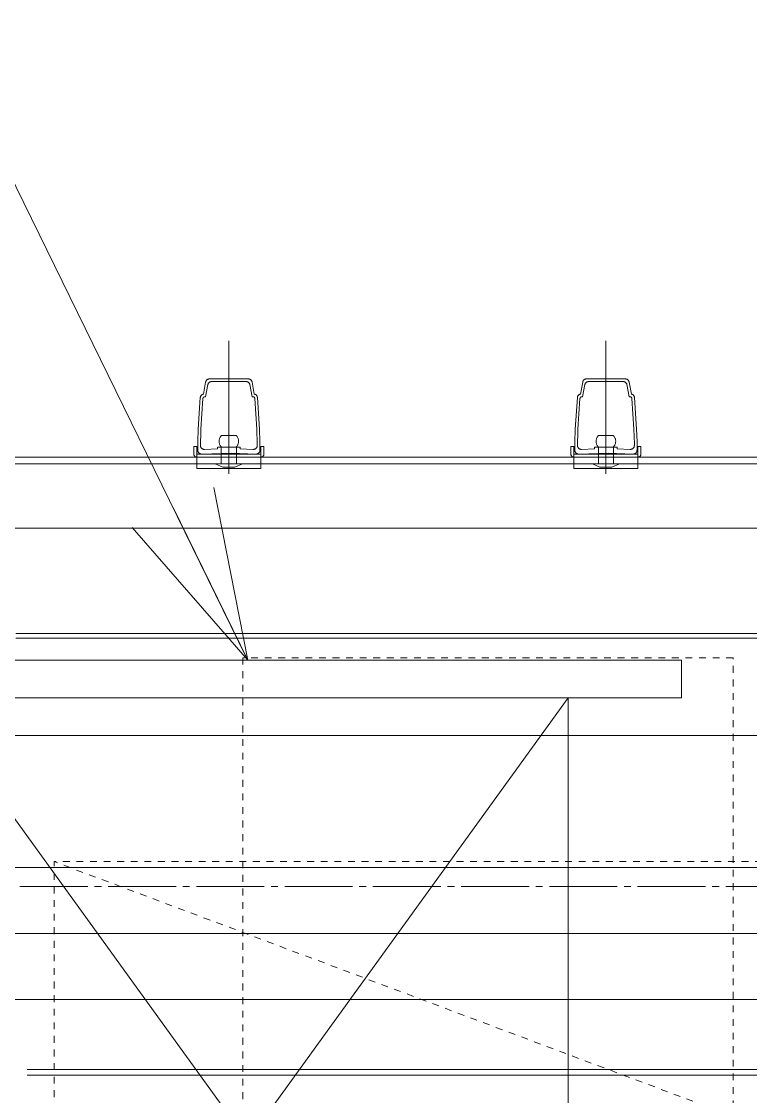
# Model space of a CAD drawing. Units: millimetres at full size, sheet at 1:30. Extents: x -17796 to 21385, y -23279 to 7734.
# Drawn here: x -8489.7 to -8296.4, y 3426.7 to 3711.7 of the extents above; entities that cross this region are included whole.
import ezdxf

# ---------------------------------------------------------------- set-up
doc = ezdxf.new("R2010")
doc.units = ezdxf.units.MM
doc.header["$LTSCALE"] = 30
doc.linetypes.add('USER10', pattern=[0.12, 0.06, -0.06])
doc.linetypes.add('USER4', pattern=[0.78, 0.6, -0.06, 0.06, -0.06])
for name, color, linetype, lineweight in [('0-1_(W)電灯', 253, 'Continuous', 18), ('0-B_0_6P', 54, 'USER4', 18), ('3-8_符号', 6, 'Continuous', 18), ('3-C_備品', 6, 'Continuous', 18)]:
    doc.layers.add(name, color=color, linetype=linetype, lineweight=lineweight)

msp = doc.modelspace()

# ---------------------------------------------------------------- linework, layer by layer
at = {"layer": '0-1_(W)電灯', "color": 9}
for p, q in [((-8434.72, 3627.02), (-8434.72, 3591.79)), ((-8334.72, 3627.02), (-8334.72, 3591.79)), ((-8440.88, 3616.12), (-8441.48, 3612.92)), ((-8429.55, 3616.94), (-8439.89, 3616.94)), ((-8430.13, 3616.24), (-8439.31, 3616.24)), ((-8428.57, 3616.12), (-8427.97, 3612.92)), ((-8340.88, 3616.12), (-8341.48, 3612.92)), ((-8329.55, 3616.94), (-8339.89, 3616.94)), ((-8330.13, 3616.24), (-8339.31, 3616.24)), ((-8328.57, 3616.12), (-8327.97, 3612.92)), ((-8440.3, 3615.42), (-8440.9, 3612.22)), ((-8429.15, 3615.42), (-8428.55, 3612.22)), ((-8340.3, 3615.42), (-8340.9, 3612.22)), ((-8329.15, 3615.42), (-8328.55, 3612.22)), ((-8442.86, 3603.64), (-8442.29, 3612)), ((-8442.16, 3603.59), (-8441.6, 3611.75)), ((-8440.9, 3612.22), (-8441.1, 3612.22)), ((-8428.34, 3612.22), (-8428.55, 3612.22)), ((-8427.84, 3611.75), (-8427.29, 3603.59)), ((-8427.16, 3612), (-8426.59, 3603.64)), ((-8342.86, 3603.64), (-8342.29, 3612)), ((-8342.16, 3603.59), (-8341.6, 3611.75)), ((-8340.9, 3612.22), (-8341.1, 3612.22)), ((-8328.34, 3612.22), (-8328.55, 3612.22)), ((-8327.84, 3611.75), (-8327.29, 3603.59)), ((-8327.16, 3612), (-8326.59, 3603.64)), ((-8442.97, 3600.23), (-8442.86, 3603.64)), ((-8432.72, 3601.92), (-8436.72, 3601.92)), ((-8426.59, 3603.64), (-8426.47, 3600.23)), ((-8342.97, 3600.23), (-8342.86, 3603.64)), ((-8332.72, 3601.92), (-8336.72, 3601.92)), ((-8326.59, 3603.64), (-8326.47, 3600.23)), ((-8444.02, 3599.02), (-8444.02, 3597.02)), ((-8444.02, 3599.02), (-8443.22, 3599.02)), ((-8443.22, 3599.02), (-8443.22, 3593.22)), ((-8442.97, 3600.23), (-8442.97, 3598.02)), ((-8436.72, 3597.02), (-8436.72, 3598.92)), ((-8432.72, 3597.02), (-8432.72, 3598.92)), ((-8426.47, 3600.23), (-8426.47, 3598.02)), ((-8426.22, 3599.02), (-8426.22, 3593.22)), ((-8426.22, 3599.02), (-8425.42, 3599.02)), ((-8425.42, 3599.02), (-8425.42, 3597.02)), ((-8344.02, 3599.02), (-8344.02, 3597.02)), ((-8344.02, 3599.02), (-8343.22, 3599.02)), ((-8343.22, 3599.02), (-8343.22, 3593.22)), ((-8342.97, 3600.23), (-8342.97, 3598.02)), ((-8336.72, 3597.02), (-8336.72, 3598.92)), ((-8332.72, 3597.02), (-8332.72, 3598.92)), ((-8326.47, 3600.23), (-8326.47, 3598.02)), ((-8326.22, 3599.02), (-8326.22, 3593.22)), ((-8326.22, 3599.02), (-8325.42, 3599.02)), ((-8325.42, 3599.02), (-8325.42, 3597.02)), ((-8443.22, 3597.02), (-8426.22, 3597.02)), ((-8443.22, 3596.22), (-8426.22, 3596.22)), ((-8441.2, 3598.27), (-8437.72, 3598.43)), ((-8437.72, 3598.83), (-8437.72, 3598.43)), ((-8437.72, 3598.83), (-8431.72, 3598.83)), ((-8436.72, 3594.42), (-8436.72, 3596.96)), ((-8432.72, 3594.42), (-8432.72, 3596.96)), ((-8431.72, 3598.83), (-8431.72, 3598.43)), ((-8431.72, 3598.43), (-8428.25, 3598.27)), ((-8343.22, 3597.02), (-8326.22, 3597.02)), ((-8343.22, 3596.22), (-8326.22, 3596.22)), ((-8341.2, 3598.27), (-8337.72, 3598.43)), ((-8337.72, 3598.83), (-8337.72, 3598.43)), ((-8337.72, 3598.83), (-8331.72, 3598.83)), ((-8336.72, 3594.42), (-8336.72, 3596.96)), ((-8332.72, 3594.42), (-8332.72, 3596.96)), ((-8331.72, 3598.83), (-8331.72, 3598.43)), ((-8331.72, 3598.43), (-8328.25, 3598.27)), ((-7839.72, 3594.42), (-8503.48, 3594.42)), ((-8443.22, 3593.22), (-8426.22, 3593.22)), ((-8436.32, 3593.52), (-8438.32, 3594.42)), ((-8433.12, 3593.52), (-8436.32, 3593.52)), ((-8433.12, 3593.52), (-8431.12, 3594.42)), ((-8343.22, 3593.22), (-8326.22, 3593.22)), ((-8336.32, 3593.52), (-8338.32, 3594.42)), ((-8333.12, 3593.52), (-8336.32, 3593.52)), ((-8333.12, 3593.52), (-8331.12, 3594.42)), ((-7839.72, 3577.42), (-8511.07, 3577.42)), ((-7839.72, 3549.42), (-8491.22, 3549.42)), ((-7839.72, 3548.22), (-8491.22, 3548.22)), ((-7839.72, 3522.42), (-8589.72, 3522.42)), ((-7904.72, 3469.92), (-8551.72, 3469.92)), ((-7839.72, 3452.42), (-8589.72, 3452.42)), ((-7839.72, 3452.42), (-8589.72, 3452.42)), ((-7839.72, 3433.92), (-8488.22, 3433.92)), ((-7839.72, 3432.42), (-8488.22, 3432.42))]:
    msp.add_line(p, q, dxfattribs=at)
at = {"layer": '0-1_(W)電灯', "color": 7}
msp.add_line((-7839.72, 3487.42), (-8589.72, 3487.42), dxfattribs=at)
at = {"layer": '0-1_(W)電灯', "color": 9}
for points in [[(-8440.88, 3616.12), (-8440.86, 3616.2), (-8440.84, 3616.27), (-8440.81, 3616.35), (-8440.77, 3616.42), (-8440.73, 3616.48), (-8440.69, 3616.55), (-8440.64, 3616.61), (-8440.58, 3616.66), (-8440.52, 3616.71), (-8440.46, 3616.76), (-8440.39, 3616.8), (-8440.32, 3616.84), (-8440.25, 3616.87), (-8440.18, 3616.9), (-8440.1, 3616.91), (-8440.02, 3616.93), (-8439.94, 3616.94), (-8439.89, 3616.94)], [(-8440.3, 3615.42), (-8440.28, 3615.5), (-8440.25, 3615.57), (-8440.23, 3615.65), (-8440.19, 3615.72), (-8440.15, 3615.78), (-8440.11, 3615.85), (-8440.05, 3615.91), (-8440, 3615.96), (-8439.94, 3616.01), (-8439.88, 3616.06), (-8439.81, 3616.1), (-8439.74, 3616.14), (-8439.67, 3616.17), (-8439.59, 3616.2), (-8439.52, 3616.21), (-8439.44, 3616.23), (-8439.36, 3616.24), (-8439.31, 3616.24)], [(-8430.13, 3616.24), (-8430.06, 3616.23), (-8429.98, 3616.22), (-8429.9, 3616.21), (-8429.83, 3616.19), (-8429.75, 3616.16), (-8429.68, 3616.13), (-8429.61, 3616.09), (-8429.55, 3616.05), (-8429.49, 3616), (-8429.43, 3615.94), (-8429.37, 3615.89), (-8429.33, 3615.82), (-8429.28, 3615.76), (-8429.24, 3615.69), (-8429.21, 3615.62), (-8429.18, 3615.55), (-8429.16, 3615.47), (-8429.15, 3615.42)], [(-8429.55, 3616.94), (-8429.48, 3616.93), (-8429.4, 3616.92), (-8429.32, 3616.91), (-8429.24, 3616.89), (-8429.17, 3616.86), (-8429.1, 3616.83), (-8429.03, 3616.79), (-8428.97, 3616.75), (-8428.9, 3616.7), (-8428.85, 3616.64), (-8428.79, 3616.59), (-8428.74, 3616.52), (-8428.7, 3616.46), (-8428.66, 3616.39), (-8428.63, 3616.32), (-8428.6, 3616.25), (-8428.58, 3616.17), (-8428.57, 3616.12)], [(-8340.88, 3616.12), (-8340.86, 3616.2), (-8340.84, 3616.27), (-8340.81, 3616.35), (-8340.77, 3616.42), (-8340.73, 3616.48), (-8340.69, 3616.55), (-8340.64, 3616.61), (-8340.58, 3616.66), (-8340.52, 3616.71), (-8340.46, 3616.76), (-8340.39, 3616.8), (-8340.32, 3616.84), (-8340.25, 3616.87), (-8340.18, 3616.9), (-8340.1, 3616.91), (-8340.02, 3616.93), (-8339.94, 3616.94), (-8339.89, 3616.94)], [(-8340.3, 3615.42), (-8340.28, 3615.5), (-8340.25, 3615.57), (-8340.23, 3615.65), (-8340.19, 3615.72), (-8340.15, 3615.78), (-8340.11, 3615.85), (-8340.05, 3615.91), (-8340, 3615.96), (-8339.94, 3616.01), (-8339.88, 3616.06), (-8339.81, 3616.1), (-8339.74, 3616.14), (-8339.67, 3616.17), (-8339.59, 3616.2), (-8339.52, 3616.21), (-8339.44, 3616.23), (-8339.36, 3616.24), (-8339.31, 3616.24)], [(-8330.13, 3616.24), (-8330.06, 3616.23), (-8329.98, 3616.22), (-8329.9, 3616.21), (-8329.83, 3616.19), (-8329.75, 3616.16), (-8329.68, 3616.13), (-8329.61, 3616.09), (-8329.55, 3616.05), (-8329.49, 3616), (-8329.43, 3615.94), (-8329.37, 3615.89), (-8329.33, 3615.82), (-8329.28, 3615.76), (-8329.24, 3615.69), (-8329.21, 3615.62), (-8329.18, 3615.55), (-8329.16, 3615.47), (-8329.15, 3615.42)], [(-8329.55, 3616.94), (-8329.48, 3616.93), (-8329.4, 3616.92), (-8329.32, 3616.91), (-8329.24, 3616.89), (-8329.17, 3616.86), (-8329.1, 3616.83), (-8329.03, 3616.79), (-8328.97, 3616.75), (-8328.9, 3616.7), (-8328.85, 3616.64), (-8328.79, 3616.59), (-8328.74, 3616.52), (-8328.7, 3616.46), (-8328.66, 3616.39), (-8328.63, 3616.32), (-8328.6, 3616.25), (-8328.58, 3616.17), (-8328.57, 3616.12)], [(-8442.29, 3612), (-8442.28, 3612.08), (-8442.26, 3612.16), (-8442.24, 3612.24), (-8442.22, 3612.31), (-8442.19, 3612.38), (-8442.15, 3612.45), (-8442.1, 3612.52), (-8442.06, 3612.58), (-8442, 3612.64), (-8441.95, 3612.69), (-8441.89, 3612.74), (-8441.82, 3612.78), (-8441.75, 3612.82), (-8441.68, 3612.86), (-8441.61, 3612.88), (-8441.53, 3612.91), (-8441.48, 3612.92)], [(-8441.6, 3611.75), (-8441.6, 3611.79), (-8441.59, 3611.83), (-8441.58, 3611.87), (-8441.57, 3611.91), (-8441.55, 3611.94), (-8441.53, 3611.98), (-8441.51, 3612.01), (-8441.49, 3612.04), (-8441.46, 3612.07), (-8441.43, 3612.1), (-8441.4, 3612.12), (-8441.37, 3612.14), (-8441.34, 3612.16), (-8441.3, 3612.18), (-8441.26, 3612.19), (-8441.23, 3612.2), (-8441.19, 3612.21), (-8441.15, 3612.22), (-8441.11, 3612.22), (-8441.1, 3612.22)], [(-8428.34, 3612.22), (-8428.3, 3612.22), (-8428.27, 3612.21), (-8428.23, 3612.2), (-8428.19, 3612.19), (-8428.15, 3612.18), (-8428.12, 3612.16), (-8428.08, 3612.15), (-8428.05, 3612.12), (-8428.02, 3612.1), (-8427.99, 3612.07), (-8427.96, 3612.04), (-8427.94, 3612.01), (-8427.92, 3611.98), (-8427.9, 3611.95), (-8427.88, 3611.91), (-8427.87, 3611.87), (-8427.86, 3611.84), (-8427.85, 3611.8), (-8427.85, 3611.76), (-8427.84, 3611.75)], [(-8427.97, 3612.92), (-8427.89, 3612.9), (-8427.82, 3612.88), (-8427.75, 3612.85), (-8427.68, 3612.81), (-8427.61, 3612.77), (-8427.55, 3612.73), (-8427.48, 3612.68), (-8427.43, 3612.62), (-8427.38, 3612.56), (-8427.33, 3612.5), (-8427.29, 3612.43), (-8427.25, 3612.36), (-8427.22, 3612.29), (-8427.2, 3612.22), (-8427.18, 3612.14), (-8427.17, 3612.06), (-8427.16, 3612)], [(-8342.29, 3612), (-8342.28, 3612.08), (-8342.26, 3612.16), (-8342.24, 3612.24), (-8342.22, 3612.31), (-8342.19, 3612.38), (-8342.15, 3612.45), (-8342.1, 3612.52), (-8342.06, 3612.58), (-8342, 3612.64), (-8341.95, 3612.69), (-8341.89, 3612.74), (-8341.82, 3612.78), (-8341.75, 3612.82), (-8341.68, 3612.86), (-8341.61, 3612.88), (-8341.53, 3612.91), (-8341.48, 3612.92)], [(-8341.6, 3611.75), (-8341.6, 3611.79), (-8341.59, 3611.83), (-8341.58, 3611.87), (-8341.57, 3611.91), (-8341.55, 3611.94), (-8341.53, 3611.98), (-8341.51, 3612.01), (-8341.49, 3612.04), (-8341.46, 3612.07), (-8341.43, 3612.1), (-8341.4, 3612.12), (-8341.37, 3612.14), (-8341.34, 3612.16), (-8341.3, 3612.18), (-8341.26, 3612.19), (-8341.23, 3612.2), (-8341.19, 3612.21), (-8341.15, 3612.22), (-8341.11, 3612.22), (-8341.1, 3612.22)], [(-8328.34, 3612.22), (-8328.3, 3612.22), (-8328.27, 3612.21), (-8328.23, 3612.2), (-8328.19, 3612.19), (-8328.15, 3612.18), (-8328.12, 3612.16), (-8328.08, 3612.15), (-8328.05, 3612.12), (-8328.02, 3612.1), (-8327.99, 3612.07), (-8327.96, 3612.04), (-8327.94, 3612.01), (-8327.92, 3611.98), (-8327.9, 3611.95), (-8327.88, 3611.91), (-8327.87, 3611.87), (-8327.86, 3611.84), (-8327.85, 3611.8), (-8327.85, 3611.76), (-8327.84, 3611.75)], [(-8327.97, 3612.92), (-8327.89, 3612.9), (-8327.82, 3612.88), (-8327.75, 3612.85), (-8327.68, 3612.81), (-8327.61, 3612.77), (-8327.55, 3612.73), (-8327.48, 3612.68), (-8327.43, 3612.62), (-8327.38, 3612.56), (-8327.33, 3612.5), (-8327.29, 3612.43), (-8327.25, 3612.36), (-8327.22, 3612.29), (-8327.2, 3612.22), (-8327.18, 3612.14), (-8327.17, 3612.06), (-8327.16, 3612)], [(-8442.26, 3599.25), (-8442.19, 3603.12), (-8442.16, 3603.59)], [(-8436.72, 3598.92), (-8436.84, 3599.05), (-8436.94, 3599.19), (-8437.03, 3599.33), (-8437.11, 3599.48), (-8437.18, 3599.64), (-8437.23, 3599.81), (-8437.27, 3599.97), (-8437.3, 3600.14), (-8437.31, 3600.32), (-8437.32, 3600.49), (-8437.3, 3600.66), (-8437.28, 3600.83), (-8437.24, 3601), (-8437.19, 3601.16), (-8437.12, 3601.32), (-8437.04, 3601.47), (-8436.96, 3601.62), (-8436.86, 3601.76), (-8436.74, 3601.89), (-8436.72, 3601.92)], [(-8432.72, 3601.92), (-8432.61, 3601.79), (-8432.51, 3601.65), (-8432.42, 3601.5), (-8432.34, 3601.35), (-8432.27, 3601.19), (-8432.22, 3601.03), (-8432.18, 3600.86), (-8432.15, 3600.69), (-8432.13, 3600.52), (-8432.13, 3600.35), (-8432.14, 3600.17), (-8432.17, 3600), (-8432.21, 3599.84), (-8432.26, 3599.67), (-8432.33, 3599.51), (-8432.4, 3599.36), (-8432.49, 3599.21), (-8432.59, 3599.07), (-8432.7, 3598.94), (-8432.72, 3598.92)], [(-8427.29, 3603.59), (-8427.18, 3599.72), (-8427.18, 3599.25), (-8427.19, 3599.17), (-8427.2, 3599.09), (-8427.22, 3599.01), (-8427.24, 3598.94), (-8427.27, 3598.87), (-8427.3, 3598.8), (-8427.34, 3598.73), (-8427.39, 3598.66), (-8427.44, 3598.6), (-8427.49, 3598.55), (-8427.55, 3598.49), (-8427.61, 3598.45), (-8427.68, 3598.4), (-8427.75, 3598.37), (-8427.82, 3598.34), (-8427.89, 3598.31), (-8427.97, 3598.29), (-8428.05, 3598.28), (-8428.13, 3598.27), (-8428.2, 3598.27), (-8428.25, 3598.27)], [(-8342.26, 3599.25), (-8342.19, 3603.12), (-8342.16, 3603.59)], [(-8336.72, 3598.92), (-8336.84, 3599.05), (-8336.94, 3599.19), (-8337.03, 3599.33), (-8337.11, 3599.48), (-8337.18, 3599.64), (-8337.23, 3599.81), (-8337.27, 3599.97), (-8337.3, 3600.14), (-8337.31, 3600.32), (-8337.32, 3600.49), (-8337.3, 3600.66), (-8337.28, 3600.83), (-8337.24, 3601), (-8337.19, 3601.16), (-8337.12, 3601.32), (-8337.04, 3601.47), (-8336.96, 3601.62), (-8336.86, 3601.76), (-8336.74, 3601.89), (-8336.72, 3601.92)], [(-8332.72, 3601.92), (-8332.61, 3601.79), (-8332.51, 3601.65), (-8332.42, 3601.5), (-8332.34, 3601.35), (-8332.27, 3601.19), (-8332.22, 3601.03), (-8332.18, 3600.86), (-8332.15, 3600.69), (-8332.13, 3600.52), (-8332.13, 3600.35), (-8332.14, 3600.17), (-8332.17, 3600), (-8332.21, 3599.84), (-8332.26, 3599.67), (-8332.33, 3599.51), (-8332.4, 3599.36), (-8332.49, 3599.21), (-8332.59, 3599.07), (-8332.7, 3598.94), (-8332.72, 3598.92)], [(-8327.29, 3603.59), (-8327.18, 3599.72), (-8327.18, 3599.25), (-8327.19, 3599.17), (-8327.2, 3599.09), (-8327.22, 3599.01), (-8327.24, 3598.94), (-8327.27, 3598.87), (-8327.3, 3598.8), (-8327.34, 3598.73), (-8327.39, 3598.66), (-8327.44, 3598.6), (-8327.49, 3598.55), (-8327.55, 3598.49), (-8327.61, 3598.45), (-8327.68, 3598.4), (-8327.75, 3598.37), (-8327.82, 3598.34), (-8327.89, 3598.31), (-8327.97, 3598.29), (-8328.05, 3598.28), (-8328.13, 3598.27), (-8328.2, 3598.27), (-8328.25, 3598.27)], [(-8441.2, 3598.27), (-8441.28, 3598.27), (-8441.36, 3598.27), (-8441.43, 3598.28), (-8441.51, 3598.3), (-8441.59, 3598.32), (-8441.66, 3598.35), (-8441.73, 3598.38), (-8441.8, 3598.42), (-8441.86, 3598.47), (-8441.92, 3598.52), (-8441.98, 3598.57), (-8442.03, 3598.63), (-8442.08, 3598.69), (-8442.12, 3598.76), (-8442.16, 3598.83), (-8442.19, 3598.9), (-8442.22, 3598.97), (-8442.24, 3599.05), (-8442.25, 3599.13), (-8442.26, 3599.2), (-8442.26, 3599.25)], [(-8341.2, 3598.27), (-8341.28, 3598.27), (-8341.36, 3598.27), (-8341.43, 3598.28), (-8341.51, 3598.3), (-8341.59, 3598.32), (-8341.66, 3598.35), (-8341.73, 3598.38), (-8341.8, 3598.42), (-8341.86, 3598.47), (-8341.92, 3598.52), (-8341.98, 3598.57), (-8342.03, 3598.63), (-8342.08, 3598.69), (-8342.12, 3598.76), (-8342.16, 3598.83), (-8342.19, 3598.9), (-8342.22, 3598.97), (-8342.24, 3599.05), (-8342.25, 3599.13), (-8342.26, 3599.2), (-8342.26, 3599.25)], [(-7839.72, 3596.22), (-8503.57, 3596.22), (-8522.97, 3596.22)], [(-8443.22, 3596.22), (-8443.29, 3596.22), (-8443.35, 3596.23), (-8443.41, 3596.24), (-8443.47, 3596.26), (-8443.53, 3596.28), (-8443.59, 3596.3), (-8443.64, 3596.33), (-8443.69, 3596.37), (-8443.74, 3596.41), (-8443.79, 3596.45), (-8443.83, 3596.5), (-8443.87, 3596.55), (-8443.91, 3596.6), (-8443.94, 3596.65), (-8443.96, 3596.71), (-8443.98, 3596.77), (-8444, 3596.83), (-8444.01, 3596.89), (-8444.02, 3596.95), (-8444.02, 3597.02)], [(-8441.9, 3597.02), (-8441.98, 3597.02), (-8442.06, 3597.02), (-8442.14, 3597.03), (-8442.21, 3597.05), (-8442.29, 3597.07), (-8442.36, 3597.1), (-8442.43, 3597.13), (-8442.5, 3597.17), (-8442.57, 3597.21), (-8442.63, 3597.26), (-8442.69, 3597.31), (-8442.74, 3597.37), (-8442.79, 3597.43), (-8442.83, 3597.5), (-8442.87, 3597.57), (-8442.9, 3597.64), (-8442.93, 3597.71), (-8442.95, 3597.79), (-8442.96, 3597.87), (-8442.97, 3597.94), (-8442.97, 3598.02)], [(-8441.9, 3597.02), (-8434.05, 3597.28), (-8427.55, 3597.02)], [(-8426.47, 3598.02), (-8426.48, 3597.94), (-8426.49, 3597.86), (-8426.5, 3597.78), (-8426.52, 3597.71), (-8426.55, 3597.63), (-8426.58, 3597.56), (-8426.62, 3597.49), (-8426.66, 3597.43), (-8426.71, 3597.37), (-8426.77, 3597.31), (-8426.82, 3597.26), (-8426.89, 3597.21), (-8426.95, 3597.16), (-8427.02, 3597.13), (-8427.09, 3597.09), (-8427.16, 3597.07), (-8427.24, 3597.04), (-8427.32, 3597.03), (-8427.4, 3597.02), (-8427.47, 3597.02), (-8427.55, 3597.02)], [(-8425.42, 3597.02), (-8425.43, 3596.95), (-8425.43, 3596.89), (-8425.45, 3596.83), (-8425.46, 3596.77), (-8425.48, 3596.71), (-8425.51, 3596.65), (-8425.54, 3596.6), (-8425.58, 3596.55), (-8425.62, 3596.5), (-8425.66, 3596.45), (-8425.7, 3596.41), (-8425.75, 3596.37), (-8425.81, 3596.33), (-8425.86, 3596.3), (-8425.92, 3596.28), (-8425.98, 3596.26), (-8426.04, 3596.24), (-8426.1, 3596.23), (-8426.16, 3596.22), (-8426.22, 3596.22)], [(-8343.22, 3596.22), (-8343.29, 3596.22), (-8343.35, 3596.23), (-8343.41, 3596.24), (-8343.47, 3596.26), (-8343.53, 3596.28), (-8343.59, 3596.3), (-8343.64, 3596.33), (-8343.69, 3596.37), (-8343.74, 3596.41), (-8343.79, 3596.45), (-8343.83, 3596.5), (-8343.87, 3596.55), (-8343.91, 3596.6), (-8343.94, 3596.65), (-8343.96, 3596.71), (-8343.98, 3596.77), (-8344, 3596.83), (-8344.01, 3596.89), (-8344.02, 3596.95), (-8344.02, 3597.02)], [(-8341.9, 3597.02), (-8341.98, 3597.02), (-8342.06, 3597.02), (-8342.14, 3597.03), (-8342.21, 3597.05), (-8342.29, 3597.07), (-8342.36, 3597.1), (-8342.43, 3597.13), (-8342.5, 3597.17), (-8342.57, 3597.21), (-8342.63, 3597.26), (-8342.69, 3597.31), (-8342.74, 3597.37), (-8342.79, 3597.43), (-8342.83, 3597.5), (-8342.87, 3597.57), (-8342.9, 3597.64), (-8342.93, 3597.71), (-8342.95, 3597.79), (-8342.96, 3597.87), (-8342.97, 3597.94), (-8342.97, 3598.02)], [(-8341.9, 3597.02), (-8334.05, 3597.28), (-8327.55, 3597.02)], [(-8326.47, 3598.02), (-8326.48, 3597.94), (-8326.49, 3597.86), (-8326.5, 3597.78), (-8326.52, 3597.71), (-8326.55, 3597.63), (-8326.58, 3597.56), (-8326.62, 3597.49), (-8326.66, 3597.43), (-8326.71, 3597.37), (-8326.77, 3597.31), (-8326.82, 3597.26), (-8326.89, 3597.21), (-8326.95, 3597.16), (-8327.02, 3597.13), (-8327.09, 3597.09), (-8327.16, 3597.07), (-8327.24, 3597.04), (-8327.32, 3597.03), (-8327.4, 3597.02), (-8327.47, 3597.02), (-8327.55, 3597.02)], [(-8325.42, 3597.02), (-8325.43, 3596.95), (-8325.43, 3596.89), (-8325.45, 3596.83), (-8325.46, 3596.77), (-8325.48, 3596.71), (-8325.51, 3596.65), (-8325.54, 3596.6), (-8325.58, 3596.55), (-8325.62, 3596.5), (-8325.66, 3596.45), (-8325.7, 3596.41), (-8325.75, 3596.37), (-8325.81, 3596.33), (-8325.86, 3596.3), (-8325.92, 3596.28), (-8325.98, 3596.26), (-8326.04, 3596.24), (-8326.1, 3596.23), (-8326.16, 3596.22), (-8326.22, 3596.22)], [(-7839.72, 3522.42), (-8589.72, 3522.42), (-8589.72, 3452.42)]]:
    msp.add_lwpolyline(points, dxfattribs=at)
at = {"layer": '0-B_0_6P'}
msp.add_line((-16539.72, 3482.42), (-7839.72, 3482.42), dxfattribs=at)
at = {"layer": '3-8_符号', "linetype": 'USER10'}
for p in [(-7839.72, 3488.98), (-7839.72, 3248.5), (-8481.01, 3188.98)]:
    msp.add_line(p, (-8481.01, 3488.98), dxfattribs=at)
msp.add_lwpolyline([(-8301.01, 3143.05), (-8301.01, 3543.05), (-8431.01, 3543.05), (-8431.01, 3143.05)], close=True, dxfattribs=at)
at = {"layer": '3-C_備品', "color": 7}
msp.add_line((-8429.72, 3542.42), (-8449.52, 3582.83), dxfattribs=at)
at = {"layer": '3-C_備品'}
for p, q in [((-8514.72, 3532.42), (-8344.72, 3297.42)), ((-8514.72, 3297.42), (-8344.72, 3532.42)), ((-8344.72, 3532.42), (-8344.72, 3297.42))]:
    msp.add_line(p, q, dxfattribs=at)
msp.add_lwpolyline([(-8630.23, 3767.49), (-8540.01, 3767.49), (-8430.11, 3543.22)], dxfattribs=at)
at = {"layer": '3-C_備品', "color": 7}
msp.add_lwpolyline([(-8438.69, 3588.13), (-8429.72, 3542.42), (-8460.35, 3577.52)], dxfattribs=at)
at = {"layer": '3-C_備品'}
msp.add_lwpolyline([(-8544.72, 3542.42), (-8314.72, 3542.42), (-8314.72, 3532.42), (-8544.72, 3532.42)], close=True, dxfattribs=at)

doc.saveas('drawing.dxf')
